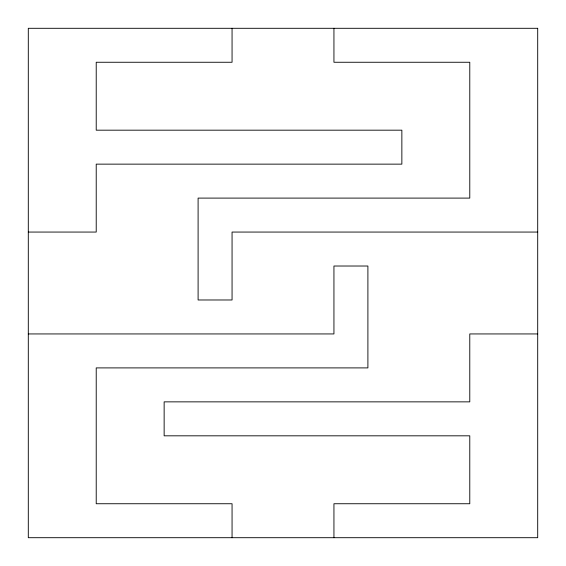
<?xml version="1.0" encoding="UTF-8"?>
<svg xmlns="http://www.w3.org/2000/svg" width="566" height="566" viewBox="0 0 566 566"><rect width="100%" height="100%" fill="white"/><g stroke="black" fill="none" stroke-linecap="round" stroke-linejoin="round"><path stroke-width="0.85" d="M28.3 232.06L96.22 232.06L96.22 164.14L401.86 164.14L401.86 130.18L96.22 130.18L96.22 62.26L232.06 62.26L232.06 28.3M537.7 232.06L232.06 232.06L232.06 299.98L198.1 299.98L198.1 198.1L469.78 198.1L469.78 62.26L333.94 62.26L333.94 28.3M28.3 333.94L333.94 333.94L333.94 266.02L367.9 266.02L367.9 367.9L96.22 367.9L96.22 503.74L232.06 503.74L232.06 537.7M537.7 333.94L469.78 333.94L469.78 401.86L164.14 401.86L164.14 435.82L469.78 435.82L469.78 503.74L333.94 503.74L333.94 537.7M537.7 28.3L28.3 28.3L28.3 537.7L537.7 537.7L537.7 28.3"/></g></svg>
